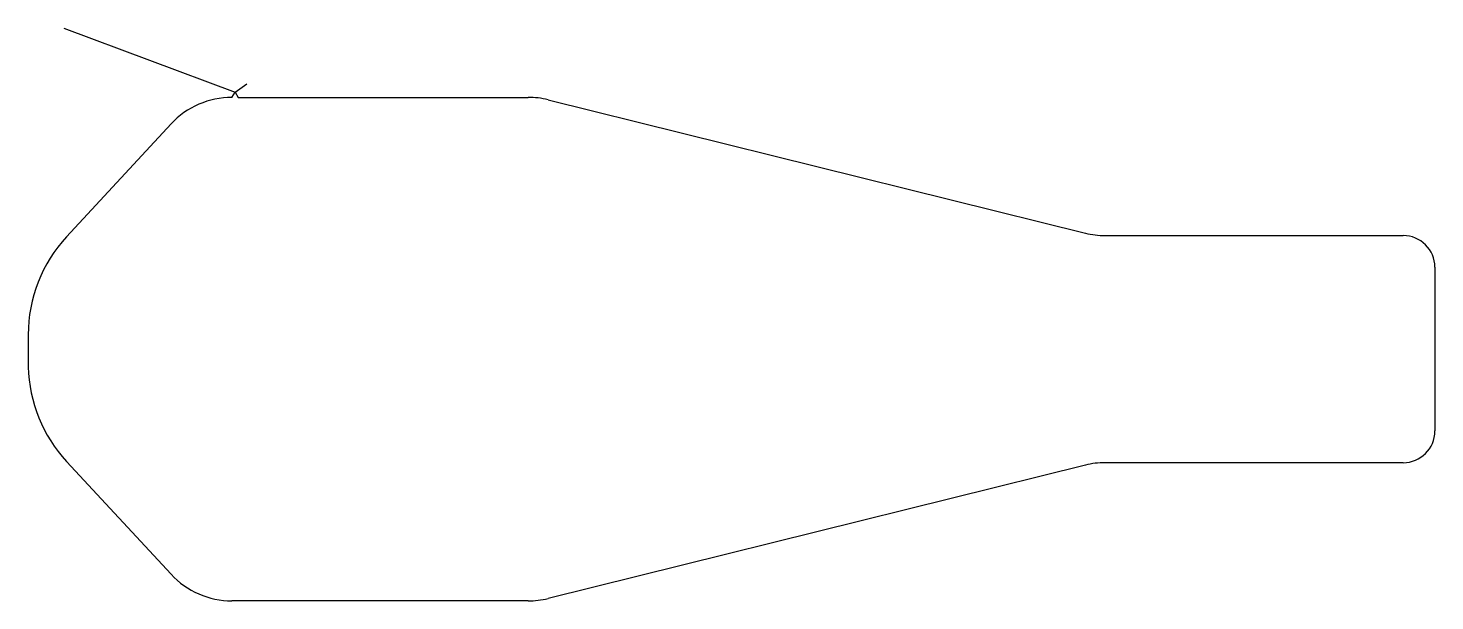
# Model space of a CAD drawing. Header units: metres. Extents: x 84 to 771, y 704 to 983.
import ezdxf

# ---------------------------------------------------------------- set-up
doc = ezdxf.new("R2010")
doc.units = ezdxf.units.M

msp = doc.modelspace()

# ---------------------------------------------------------------- linework, layer by layer
at = {"layer": 'TOOL_0'}
for p, q in [((101.337, 983.487), (184.89, 952.265)), ((184.889, 952.265), (190.604, 956.264)), ((183.389, 949.665), (184.889, 952.265)), ((184.89, 952.265), (186.39, 949.665)), ((186.39, 949.665), (327.999, 949.665)), ((337.754, 948.473), (600.264, 883.328)), ((102.66, 881.593), (153.673, 936.682)), ((609.777, 882.165), (755.388, 882.165)), ((770.888, 866.665), (770.888, 786.665)), ((153.673, 716.648), (102.66, 771.737)), ((600.263, 770.002), (337.753, 704.857)), ((755.388, 771.165), (609.777, 771.165)), ((327.998, 703.665), (183.389, 703.665))]:
    msp.add_line(p, q, dxfattribs=at)
for centre, radius, start, end in [((183.412, 909.113), 40.552, 90.032497, 137.168501), ((327.999, 909.165), 40.5, 76.062574, 90), ((154.388, 833.693), 70.5, 137.20039, 179.994311), ((609.778, 921.665), 39.5, 256.062614, 269.998549), ((755.388, 866.665), 15.5, 0, 90), ((756.435, 826.665), 672.584, 179.400695, 180.738767), ((154.457, 819.666), 70.57, 181.358439, 222.778824), ((755.388, 786.665), 15.5, 270, 0), ((609.777, 731.665), 39.5, 90, 103.937386), ((183.412, 744.217), 40.552, 222.831499, 269.967503), ((327.998, 744.165), 40.5, 270, 283.937426)]:
    msp.add_arc(centre, radius, start, end, dxfattribs=at)

doc.saveas('drawing.dxf')
